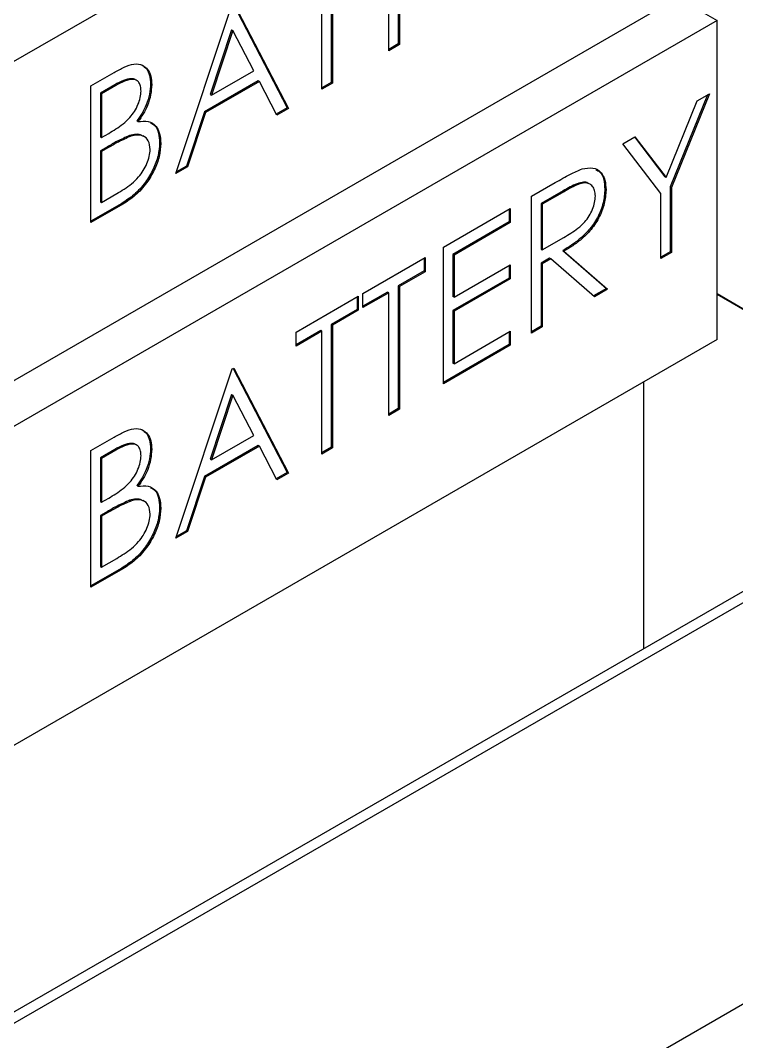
# Model space of a CAD drawing. Header units: millimetres. Extents: x 0 to 17520, y 0 to 12300.
# Drawn here: x 15160.7 to 15288.9, y 10195.3 to 10378.2 of the extents above; entities that cross this region are included whole.
import ezdxf

# ---------------------------------------------------------------- set-up
doc = ezdxf.new("R2010")
doc.units = ezdxf.units.MM
doc.header["$LTSCALE"] = 30

msp = doc.modelspace()

# ---------------------------------------------------------------- linework, layer by layer
for p, q in [((15285.4, 10443.56), (15158.121, 10370.083)), ((15226.619, 10372.81), (15226.619, 10394.794)), ((15228.311, 10396.015), (15228.311, 10374.031)), ((15228.523, 10395.893), (15228.523, 10373.909)), ((15216.344, 10389.107), (15216.344, 10367.123)), ((15216.556, 10388.985), (15216.556, 10367.001)), ((15214.652, 10365.902), (15214.652, 10387.886)), ((15285.4, 10386.402), (15158.121, 10312.926)), ((15278.328, 10382.32), (15285.4, 10378.237)), ((15188.544, 10350.83), (15198.607, 10381.135)), ((15198.764, 10381.226), (15208.457, 10362.57)), ((15198.879, 10381.292), (15208.669, 10362.448)), ((15285.4, 10378.237), (15158.121, 10304.76)), ((15285.4, 10321.079), (15285.4, 10378.237)), ((15198.509, 10376.549), (15194.668, 10364.974)), ((15198.721, 10376.427), (15194.88, 10364.851)), ((15198.509, 10376.549), (15198.721, 10376.427)), ((15202.461, 10369.228), (15198.721, 10376.427)), ((15228.311, 10374.031), (15226.619, 10373.055)), ((15228.523, 10373.909), (15226.619, 10372.81)), ((15228.523, 10373.909), (15228.311, 10374.031)), ((15173.314, 10366.534), (15177.453, 10368.923)), ((15194.88, 10364.851), (15202.461, 10369.228)), ((15181.535, 10367.475), (15181.269, 10367.628)), ((15203.252, 10367.417), (15193.635, 10361.865)), ((15203.464, 10367.294), (15193.847, 10361.743)), ((15203.464, 10367.294), (15203.252, 10367.417)), ((15206.6, 10361.253), (15203.464, 10367.294)), ((15216.344, 10367.123), (15214.652, 10366.147)), ((15216.556, 10367.001), (15216.344, 10367.123)), ((15173.314, 10342.038), (15173.314, 10366.534)), ((15177.589, 10366.734), (15175.006, 10365.243)), ((15175.006, 10365.243), (15175.006, 10357.392)), ((15175.006, 10365.243), (15175.218, 10365.121)), ((15177.801, 10366.612), (15175.218, 10365.121)), ((15177.589, 10366.734), (15177.801, 10366.612)), ((15184.193, 10366.744), (15183.98, 10366.866)), ((15216.556, 10367.001), (15214.652, 10365.902)), ((15175.218, 10365.121), (15175.218, 10357.269)), ((15194.668, 10364.974), (15194.88, 10364.851)), ((15276.257, 10350.112), (15281.823, 10363.852)), ((15283.662, 10364.913), (15276.992, 10348.456)), ((15284.003, 10365.11), (15277.204, 10348.334)), ((15281.823, 10363.852), (15284.003, 10365.11)), ((15193.635, 10361.865), (15190.41, 10352.152)), ((15193.847, 10361.743), (15190.622, 10352.029)), ((15193.847, 10361.743), (15193.635, 10361.865)), ((15208.457, 10362.57), (15206.502, 10361.442)), ((15208.669, 10362.448), (15206.6, 10361.253)), ((15208.669, 10362.448), (15208.457, 10362.57)), ((15181.741, 10360.117), (15181.528, 10360.24)), ((15175.218, 10357.269), (15176.497, 10358.008)), ((15175.006, 10357.392), (15175.218, 10357.269)), ((15180.237, 10357.609), (15180.449, 10357.487)), ((15182.88, 10357.411), (15182.615, 10357.564)), ((15185.824, 10356.213), (15185.612, 10356.336)), ((15268.501, 10356.161), (15270.681, 10357.42)), ((15275.301, 10347.235), (15268.501, 10356.161)), ((15270.599, 10357.372), (15276.044, 10350.235)), ((15270.681, 10357.42), (15276.257, 10350.112)), ((15176.268, 10355.608), (15175.006, 10354.879)), ((15175.006, 10354.879), (15175.006, 10345.772)), ((15175.006, 10354.879), (15175.218, 10354.757)), ((15176.48, 10355.485), (15175.218, 10354.757)), ((15175.218, 10354.757), (15175.218, 10345.649)), ((15176.268, 10355.608), (15176.48, 10355.485)), ((15190.622, 10352.029), (15188.544, 10350.83)), ((15190.41, 10352.152), (15188.645, 10351.133)), ((15190.622, 10352.029), (15190.41, 10352.152)), ((15252.184, 10346.741), (15256.429, 10349.192)), ((15262.647, 10348.904), (15262.382, 10349.057)), ((15276.257, 10350.112), (15276.044, 10350.235)), ((15175.218, 10345.649), (15177.929, 10347.214)), ((15257.853, 10347.746), (15253.875, 10345.45)), ((15258.065, 10347.624), (15254.087, 10345.328)), ((15257.853, 10347.746), (15258.065, 10347.624)), ((15265.51, 10347.883), (15265.298, 10348.006)), ((15275.301, 10335.59), (15275.301, 10347.235)), ((15276.992, 10348.456), (15276.992, 10336.812)), ((15277.204, 10348.334), (15276.992, 10348.456)), ((15277.204, 10348.334), (15277.204, 10336.689)), ((15178.839, 10345.472), (15173.314, 10342.283)), ((15179.051, 10345.349), (15173.314, 10342.038)), ((15175.006, 10345.772), (15175.218, 10345.649)), ((15179.051, 10345.349), (15178.839, 10345.472)), ((15252.184, 10322.245), (15252.184, 10346.741)), ((15253.875, 10345.45), (15253.875, 10337.285)), ((15253.875, 10345.45), (15254.087, 10345.328)), ((15254.087, 10345.328), (15254.087, 10337.162)), ((15236.41, 10337.635), (15248.376, 10344.543)), ((15248.164, 10344.421), (15248.164, 10342.153)), ((15248.376, 10344.543), (15248.376, 10342.031)), ((15248.164, 10342.153), (15238.101, 10336.344)), ((15248.376, 10342.031), (15238.313, 10336.222)), ((15248.376, 10342.031), (15248.164, 10342.153)), ((15254.087, 10337.162), (15257.971, 10339.37)), ((15236.41, 10313.139), (15236.41, 10337.635)), ((15238.101, 10336.344), (15238.101, 10328.807)), ((15238.313, 10336.222), (15238.101, 10336.344)), ((15238.313, 10336.222), (15238.313, 10328.684)), ((15253.875, 10337.285), (15254.087, 10337.162)), ((15257.776, 10337.024), (15265.57, 10330.217)), ((15257.988, 10336.902), (15257.776, 10337.024)), ((15257.988, 10336.902), (15265.782, 10330.095)), ((15276.992, 10336.812), (15275.301, 10335.835)), ((15277.204, 10336.689), (15275.301, 10335.59)), ((15277.204, 10336.689), (15276.992, 10336.812)), ((15221.996, 10329.314), (15233.146, 10335.751)), ((15232.934, 10335.629), (15232.934, 10333.361)), ((15233.146, 10335.751), (15233.146, 10333.239)), ((15238.313, 10328.684), (15248.376, 10334.493)), ((15248.164, 10334.371), (15248.164, 10332.103)), ((15248.376, 10334.493), (15248.376, 10331.981)), ((15255.422, 10335.665), (15253.875, 10334.772)), ((15253.875, 10334.772), (15253.875, 10323.466)), ((15254.087, 10334.65), (15253.875, 10334.772)), ((15255.634, 10335.543), (15254.087, 10334.65)), ((15254.087, 10334.65), (15254.087, 10323.344)), ((15255.634, 10335.543), (15255.422, 10335.665)), ((15263.428, 10328.736), (15255.634, 10335.543)), ((15232.934, 10333.361), (15228.311, 10330.692)), ((15233.146, 10333.239), (15228.523, 10330.57)), ((15233.146, 10333.239), (15232.934, 10333.361)), ((15228.311, 10330.692), (15228.311, 10308.708)), ((15228.523, 10330.57), (15228.311, 10330.692)), ((15228.523, 10330.57), (15228.523, 10308.586)), ((15248.164, 10332.103), (15238.101, 10326.294)), ((15248.376, 10331.981), (15238.313, 10326.172)), ((15248.376, 10331.981), (15248.164, 10332.103)), ((15210.029, 10322.406), (15221.18, 10328.843)), ((15220.967, 10328.72), (15220.967, 10326.453)), ((15221.18, 10328.843), (15221.18, 10326.331)), ((15226.407, 10329.593), (15221.996, 10327.046)), ((15226.619, 10329.471), (15221.996, 10326.802)), ((15221.996, 10326.802), (15221.996, 10329.314)), ((15226.619, 10329.471), (15226.407, 10329.593)), ((15226.619, 10307.487), (15226.619, 10329.471)), ((15238.313, 10328.684), (15238.101, 10328.807)), ((15265.57, 10330.217), (15263.259, 10328.883)), ((15265.782, 10330.095), (15263.428, 10328.736)), ((15265.782, 10330.095), (15265.57, 10330.217)), ((15292.471, 10325.161), (15285.4, 10329.243)), ((15330.655, 10303.022), (15285.4, 10329.147)), ((15220.967, 10326.453), (15216.344, 10323.784)), ((15221.18, 10326.331), (15216.556, 10323.661)), ((15221.18, 10326.331), (15220.967, 10326.453)), ((15238.101, 10326.294), (15238.101, 10316.873)), ((15238.313, 10326.172), (15238.101, 10326.294)), ((15238.313, 10326.172), (15238.313, 10316.75)), ((15216.344, 10323.784), (15216.344, 10301.8)), ((15216.556, 10323.661), (15216.344, 10323.784)), ((15216.556, 10323.661), (15216.556, 10301.678)), ((15253.875, 10323.466), (15252.184, 10322.49)), ((15254.087, 10323.344), (15252.184, 10322.245)), ((15254.087, 10323.344), (15253.875, 10323.466)), ((15371.688, 10323.11), (14818.767, 10003.915)), ((15373.445, 10322.096), (14820.524, 10002.901)), ((15214.44, 10322.685), (15210.029, 10320.138)), ((15214.652, 10322.562), (15210.029, 10319.893)), ((15210.029, 10319.893), (15210.029, 10322.406)), ((15214.652, 10322.562), (15214.44, 10322.685)), ((15214.652, 10300.579), (15214.652, 10322.562)), ((15238.313, 10316.75), (15248.376, 10322.559)), ((15248.164, 10322.437), (15248.164, 10320.169)), ((15248.376, 10322.559), (15248.376, 10320.047)), ((15285.4, 10321.079), (15158.121, 10247.602)), ((15248.164, 10320.169), (15236.41, 10313.384)), ((15248.376, 10320.047), (15236.41, 10313.139)), ((15248.376, 10320.047), (15248.164, 10320.169)), ((15198.607, 10315.812), (15198.879, 10315.969)), ((15198.764, 10315.903), (15208.457, 10297.247)), ((15198.879, 10315.969), (15208.669, 10297.125)), ((15238.313, 10316.75), (15238.101, 10316.873)), ((15188.544, 10285.507), (15198.607, 10315.812)), ((15272.22, 10313.47), (15272.22, 10265.688)), ((15198.509, 10311.226), (15194.668, 10299.65)), ((15198.721, 10311.103), (15194.88, 10299.528)), ((15198.509, 10311.226), (15198.721, 10311.103)), ((15202.461, 10303.904), (15198.721, 10311.103)), ((15228.311, 10308.708), (15226.619, 10307.732)), ((15228.523, 10308.586), (15226.619, 10307.487)), ((15228.523, 10308.586), (15228.311, 10308.708)), ((15173.314, 10301.211), (15177.453, 10303.6)), ((15194.88, 10299.528), (15202.461, 10303.904)), ((15173.314, 10276.714), (15173.314, 10301.211)), ((15177.589, 10301.411), (15175.006, 10299.92)), ((15177.801, 10301.289), (15175.218, 10299.797)), ((15177.589, 10301.411), (15177.801, 10301.289)), ((15181.535, 10302.152), (15181.269, 10302.305)), ((15184.193, 10301.421), (15183.98, 10301.543)), ((15203.252, 10302.093), (15193.635, 10296.542)), ((15203.464, 10301.971), (15193.847, 10296.419)), ((15203.464, 10301.971), (15203.252, 10302.093)), ((15206.6, 10295.93), (15203.464, 10301.971)), ((15216.344, 10301.8), (15214.652, 10300.824)), ((15216.556, 10301.678), (15214.652, 10300.579)), ((15216.556, 10301.678), (15216.344, 10301.8)), ((15175.006, 10299.92), (15175.006, 10292.068)), ((15175.006, 10299.92), (15175.218, 10299.797)), ((15175.218, 10299.797), (15175.218, 10291.946)), ((15194.668, 10299.65), (15194.88, 10299.528)), ((15193.635, 10296.542), (15190.41, 10286.829)), ((15193.847, 10296.419), (15190.622, 10286.706)), ((15193.847, 10296.419), (15193.635, 10296.542)), ((15208.457, 10297.247), (15206.502, 10296.118)), ((15208.669, 10297.125), (15206.6, 10295.93)), ((15208.669, 10297.125), (15208.457, 10297.247)), ((15181.741, 10294.794), (15181.528, 10294.916)), ((15175.006, 10292.068), (15175.218, 10291.946)), ((15175.218, 10291.946), (15176.497, 10292.684)), ((15180.237, 10292.286), (15180.449, 10292.164)), ((15182.88, 10292.087), (15182.615, 10292.241)), ((15176.268, 10290.284), (15175.006, 10289.556)), ((15176.268, 10290.284), (15176.48, 10290.162)), ((15185.824, 10290.89), (15185.612, 10291.012)), ((15175.006, 10289.556), (15175.006, 10280.448)), ((15175.006, 10289.556), (15175.218, 10289.433)), ((15176.48, 10290.162), (15175.218, 10289.433)), ((15175.218, 10289.433), (15175.218, 10280.326)), ((15190.622, 10286.706), (15188.544, 10285.507)), ((15190.41, 10286.829), (15188.645, 10285.81)), ((15190.622, 10286.706), (15190.41, 10286.829)), ((14882.749, 9966.979), (15435.671, 10286.174)), ((15175.218, 10280.326), (15177.929, 10281.891)), ((15178.839, 10280.149), (15173.314, 10276.959)), ((15179.051, 10280.026), (15173.314, 10276.714)), ((15175.006, 10280.448), (15175.218, 10280.326)), ((15179.051, 10280.026), (15178.839, 10280.149))]:
    msp.add_line(p, q)
for points, knots in [([(15177.453, 10368.923), (15178.057, 10369.254), (15179.263, 10369.916), (15181.057, 10370.55), (15182.539, 10370.385), (15183.509, 10369.524), (15184.094, 10368.335), (15184.16, 10367.274), (15184.193, 10366.744)], [0, 0, 0, 0, 0.1870181, 0.3737297, 0.5599464, 0.7066258, 0.8533125, 1, 1, 1, 1]), ([(15182.463, 10370.247), (15182.742, 10370.05), (15183.338, 10369.628), (15183.877, 10368.449), (15183.946, 10367.394), (15183.98, 10366.866)], [0, 0, 0, 0, 0.3047154, 0.6523568, 1, 1, 1, 1]), ([(15181.287, 10367.599), (15181.268, 10367.616), (15181.091, 10367.777), (15180.385, 10367.869), (15179.14, 10367.575), (15178.107, 10367.015), (15177.589, 10366.734)], [0, 0, 0, 0, 0.023267, 0.2186774, 0.6087074, 1, 1, 1, 1]), ([(15182.289, 10365.601), (15182.273, 10365.89), (15182.243, 10366.468), (15181.957, 10367.151), (15181.465, 10367.57), (15180.619, 10367.78), (15179.345, 10367.442), (15178.316, 10366.889), (15177.801, 10366.612)], [0, 0, 0, 0, 0.1250915, 0.2500364, 0.3749912, 0.5000338, 0.7496129, 1, 1, 1, 1]), ([(15176.497, 10358.008), (15176.928, 10358.264), (15177.79, 10358.777), (15179.076, 10359.672), (15180.23, 10360.716), (15181.137, 10361.937), (15181.777, 10363.158), (15182.211, 10364.434), (15182.263, 10365.212), (15182.289, 10365.601)], [0, 0, 0, 0, 0.1669473, 0.3338148, 0.5002835, 0.6252649, 0.7502399, 0.8751554, 1, 1, 1, 1]), ([(15183.98, 10366.866), (15183.946, 10366.266), (15183.877, 10365.066), (15183.306, 10363.234), (15182.509, 10361.581), (15181.855, 10360.687), (15181.528, 10360.24)], [0, 0, 0, 0, 0.2799399, 0.5596702, 0.779765, 1, 1, 1, 1]), ([(15184.193, 10366.744), (15184.158, 10366.144), (15184.089, 10364.943), (15183.519, 10363.111), (15182.721, 10361.459), (15182.067, 10360.564), (15181.741, 10360.117)], [0, 0, 0, 0, 0.2799399, 0.5596702, 0.779765, 1, 1, 1, 1]), ([(15181.741, 10360.117), (15182.376, 10360.186), (15183.645, 10360.325), (15184.982, 10359.456), (15185.707, 10358.002), (15185.785, 10356.809), (15185.824, 10356.213)], [0, 0, 0, 0, 0.2803813, 0.5596089, 0.7797648, 1, 1, 1, 1]), ([(15183.981, 10359.863), (15184.259, 10359.727), (15184.933, 10359.397), (15185.484, 10358.105), (15185.569, 10356.925), (15185.612, 10356.336)], [0, 0, 0, 0, 0.2606089, 0.6302379, 1, 1, 1, 1]), ([(15180.237, 10357.609), (15179.499, 10357.289), (15178.18, 10356.716), (15176.852, 10355.947), (15176.268, 10355.608)], [0, 0, 0, 0, 0.5597285, 1, 1, 1, 1]), ([(15180.449, 10357.487), (15179.711, 10357.166), (15178.392, 10356.594), (15177.064, 10355.824), (15176.48, 10355.485)], [0, 0, 0, 0, 0.5597285, 1, 1, 1, 1]), ([(15185.612, 10356.336), (15185.561, 10355.574), (15185.46, 10354.052), (15184.511, 10351.549), (15183.057, 10349.087), (15181.074, 10346.91), (15179.584, 10345.952), (15178.839, 10345.472)], [0, 0, 0, 0, 0.1866742, 0.3732003, 0.5599466, 0.779706, 1, 1, 1, 1]), ([(15185.824, 10356.213), (15185.773, 10355.452), (15185.672, 10353.93), (15184.723, 10351.426), (15183.269, 10348.965), (15181.287, 10346.787), (15179.797, 10345.829), (15179.051, 10345.349)], [0, 0, 0, 0, 0.1866742, 0.3732003, 0.5599466, 0.779706, 1, 1, 1, 1]), ([(15182.605, 10357.494), (15182.547, 10357.551), (15182.248, 10357.851), (15181.4, 10357.872), (15180.625, 10357.697), (15180.237, 10357.609)], [0, 0, 0, 0, 0.10617508, 0.55292027, 1, 1, 1, 1]), ([(15183.921, 10355.114), (15183.858, 10355.681), (15183.732, 10356.815), (15182.762, 10357.589), (15181.632, 10357.779), (15180.843, 10357.584), (15180.449, 10357.487)], [0, 0, 0, 0, 0.2790357, 0.5586082, 0.7792215, 1, 1, 1, 1]), ([(15177.929, 10347.214), (15178.375, 10347.478), (15179.267, 10348.006), (15180.599, 10348.938), (15181.787, 10350.042), (15182.714, 10351.318), (15183.368, 10352.583), (15183.835, 10353.903), (15183.892, 10354.71), (15183.921, 10355.114)], [0, 0, 0, 0, 0.1669373, 0.3338037, 0.5002198, 0.625218, 0.7501997, 0.8751308, 1, 1, 1, 1]), ([(15256.429, 10349.192), (15257.33, 10349.715), (15258.939, 10350.65), (15260.533, 10351.333), (15261.235, 10351.633)], [0, 0, 0, 0, 0.5602426, 1, 1, 1, 1]), ([(15261.235, 10351.633), (15261.9, 10351.762), (15263.231, 10352.02), (15264.632, 10351.178), (15265.404, 10349.723), (15265.475, 10348.497), (15265.51, 10347.883)], [0, 0, 0, 0, 0.2797984, 0.5594982, 0.7796231, 1, 1, 1, 1]), ([(15263.687, 10351.502), (15263.945, 10351.389), (15264.615, 10351.095), (15265.179, 10349.822), (15265.258, 10348.611), (15265.298, 10348.006)], [0, 0, 0, 0, 0.23821527, 0.61888969, 1, 1, 1, 1]), ([(15262.393, 10349.018), (15262.354, 10349.051), (15262.12, 10349.247), (15261.424, 10349.32), (15260.328, 10349.035), (15259.09, 10348.445), (15258.265, 10347.979), (15257.853, 10347.746)], [0, 0, 0, 0, 0.0379706, 0.2302246, 0.4863406, 0.7431369, 1, 1, 1, 1]), ([(15263.606, 10346.789), (15263.583, 10347.135), (15263.537, 10347.826), (15263.116, 10348.561), (15262.517, 10349.042), (15261.65, 10349.22), (15260.536, 10348.906), (15259.304, 10348.324), (15258.478, 10347.857), (15258.065, 10347.624)], [0, 0, 0, 0, 0.124923, 0.249848, 0.374796, 0.4997381, 0.6661828, 0.8330697, 1, 1, 1, 1]), ([(15265.298, 10348.006), (15265.242, 10347.199), (15265.132, 10345.587), (15264.079, 10342.92), (15262.559, 10340.729), (15260.917, 10339.147), (15259.353, 10337.978), (15258.302, 10337.342), (15257.776, 10337.024)], [0, 0, 0, 0, 0.1865051, 0.3727479, 0.559065, 0.7058724, 0.8529079, 1, 1, 1, 1]), ([(15265.51, 10347.883), (15265.454, 10347.077), (15265.344, 10345.465), (15264.291, 10342.798), (15262.771, 10340.606), (15261.129, 10339.024), (15259.565, 10337.856), (15258.514, 10337.22), (15257.988, 10336.902)], [0, 0, 0, 0, 0.1865051, 0.3727479, 0.559065, 0.7058724, 0.8529079, 1, 1, 1, 1]), ([(15257.971, 10339.37), (15258.393, 10339.621), (15259.236, 10340.124), (15260.496, 10340.991), (15261.621, 10342.014), (15262.517, 10343.201), (15263.128, 10344.405), (15263.535, 10345.65), (15263.582, 10346.41), (15263.606, 10346.789)], [0, 0, 0, 0, 0.1669326, 0.3338001, 0.5002375, 0.6251736, 0.7501544, 0.8750703, 1, 1, 1, 1]), ([(15177.453, 10303.6), (15178.057, 10303.931), (15179.263, 10304.592), (15181.057, 10305.226), (15182.539, 10305.062), (15183.509, 10304.201), (15184.094, 10303.011), (15184.16, 10301.951), (15184.193, 10301.421)], [0, 0, 0, 0, 0.1870171, 0.3737279, 0.5599439, 0.7066227, 0.8533088, 1, 1, 1, 1]), ([(15182.463, 10304.924), (15182.742, 10304.727), (15183.338, 10304.305), (15183.877, 10303.126), (15183.946, 10302.071), (15183.98, 10301.543)], [0, 0, 0, 0, 0.3047123, 0.6523501, 1, 1, 1, 1]), ([(15181.287, 10302.276), (15181.268, 10302.293), (15181.091, 10302.454), (15180.385, 10302.546), (15179.14, 10302.251), (15178.107, 10301.692), (15177.589, 10301.411)], [0, 0, 0, 0, 0.0232752, 0.218684, 0.6087106, 1, 1, 1, 1]), ([(15182.289, 10300.277), (15182.273, 10300.567), (15182.243, 10301.145), (15181.957, 10301.827), (15181.465, 10302.247), (15180.619, 10302.457), (15179.345, 10302.118), (15178.316, 10301.566), (15177.801, 10301.289)], [0, 0, 0, 0, 0.1250849, 0.25003, 0.3749903, 0.5000331, 0.7496125, 1, 1, 1, 1]), ([(15183.98, 10301.543), (15183.946, 10300.943), (15183.877, 10299.742), (15183.306, 10297.91), (15182.509, 10296.258), (15181.855, 10295.364), (15181.528, 10294.916)], [0, 0, 0, 0, 0.2799327, 0.5596707, 0.7797598, 1, 1, 1, 1]), ([(15184.193, 10301.421), (15184.158, 10300.82), (15184.089, 10299.62), (15183.519, 10297.788), (15182.721, 10296.135), (15182.067, 10295.241), (15181.741, 10294.794)], [0, 0, 0, 0, 0.2799327, 0.5596707, 0.7797598, 1, 1, 1, 1]), ([(15176.497, 10292.684), (15176.928, 10292.941), (15177.79, 10293.453), (15179.076, 10294.349), (15180.23, 10295.393), (15181.137, 10296.614), (15181.777, 10297.835), (15182.211, 10299.111), (15182.263, 10299.889), (15182.289, 10300.277)], [0, 0, 0, 0, 0.1669471, 0.3338144, 0.5002829, 0.6252612, 0.7502402, 0.8751556, 1, 1, 1, 1]), ([(15181.741, 10294.794), (15182.376, 10294.863), (15183.645, 10295.002), (15184.982, 10294.132), (15185.707, 10292.679), (15185.785, 10291.486), (15185.824, 10290.89)], [0, 0, 0, 0, 0.28037802, 0.55960476, 0.7797654, 1, 1, 1, 1]), ([(15183.981, 10294.54), (15184.259, 10294.403), (15184.933, 10294.073), (15185.484, 10292.781), (15185.569, 10291.602), (15185.612, 10291.012)], [0, 0, 0, 0, 0.2606014, 0.6302386, 1, 1, 1, 1]), ([(15180.237, 10292.286), (15179.499, 10291.966), (15178.18, 10291.393), (15176.852, 10290.623), (15176.268, 10290.284)], [0, 0, 0, 0, 0.559728, 1, 1, 1, 1]), ([(15180.449, 10292.164), (15179.711, 10291.843), (15178.392, 10291.27), (15177.064, 10290.501), (15176.48, 10290.162)], [0, 0, 0, 0, 0.559728, 1, 1, 1, 1]), ([(15182.605, 10292.171), (15182.547, 10292.228), (15182.248, 10292.528), (15181.4, 10292.549), (15180.625, 10292.374), (15180.237, 10292.286)], [0, 0, 0, 0, 0.1061859, 0.5529257, 1, 1, 1, 1]), ([(15183.921, 10289.791), (15183.858, 10290.357), (15183.732, 10291.491), (15182.762, 10292.266), (15181.632, 10292.456), (15180.843, 10292.261), (15180.449, 10292.164)], [0, 0, 0, 0, 0.2790341, 0.5586109, 0.7792228, 1, 1, 1, 1]), ([(15185.612, 10291.012), (15185.561, 10290.251), (15185.46, 10288.729), (15184.511, 10286.225), (15183.057, 10283.764), (15181.074, 10281.586), (15179.584, 10280.628), (15178.839, 10280.149)], [0, 0, 0, 0, 0.1866709, 0.3731977, 0.5599447, 0.7797051, 1, 1, 1, 1]), ([(15185.824, 10290.89), (15185.773, 10290.129), (15185.672, 10288.607), (15184.723, 10286.103), (15183.269, 10283.641), (15181.287, 10281.464), (15179.797, 10280.506), (15179.051, 10280.026)], [0, 0, 0, 0, 0.1866709, 0.3731977, 0.5599447, 0.7797051, 1, 1, 1, 1]), ([(15177.929, 10281.891), (15178.375, 10282.155), (15179.267, 10282.683), (15180.599, 10283.615), (15181.787, 10284.718), (15182.714, 10285.995), (15183.368, 10287.259), (15183.835, 10288.58), (15183.892, 10289.387), (15183.921, 10289.791)], [0, 0, 0, 0, 0.16693814, 0.3338054, 0.50022235, 0.62522126, 0.75020364, 0.87513536, 1, 1, 1, 1])]:
    msp.add_open_spline(points, degree=3, knots=knots)

doc.saveas('drawing.dxf')
